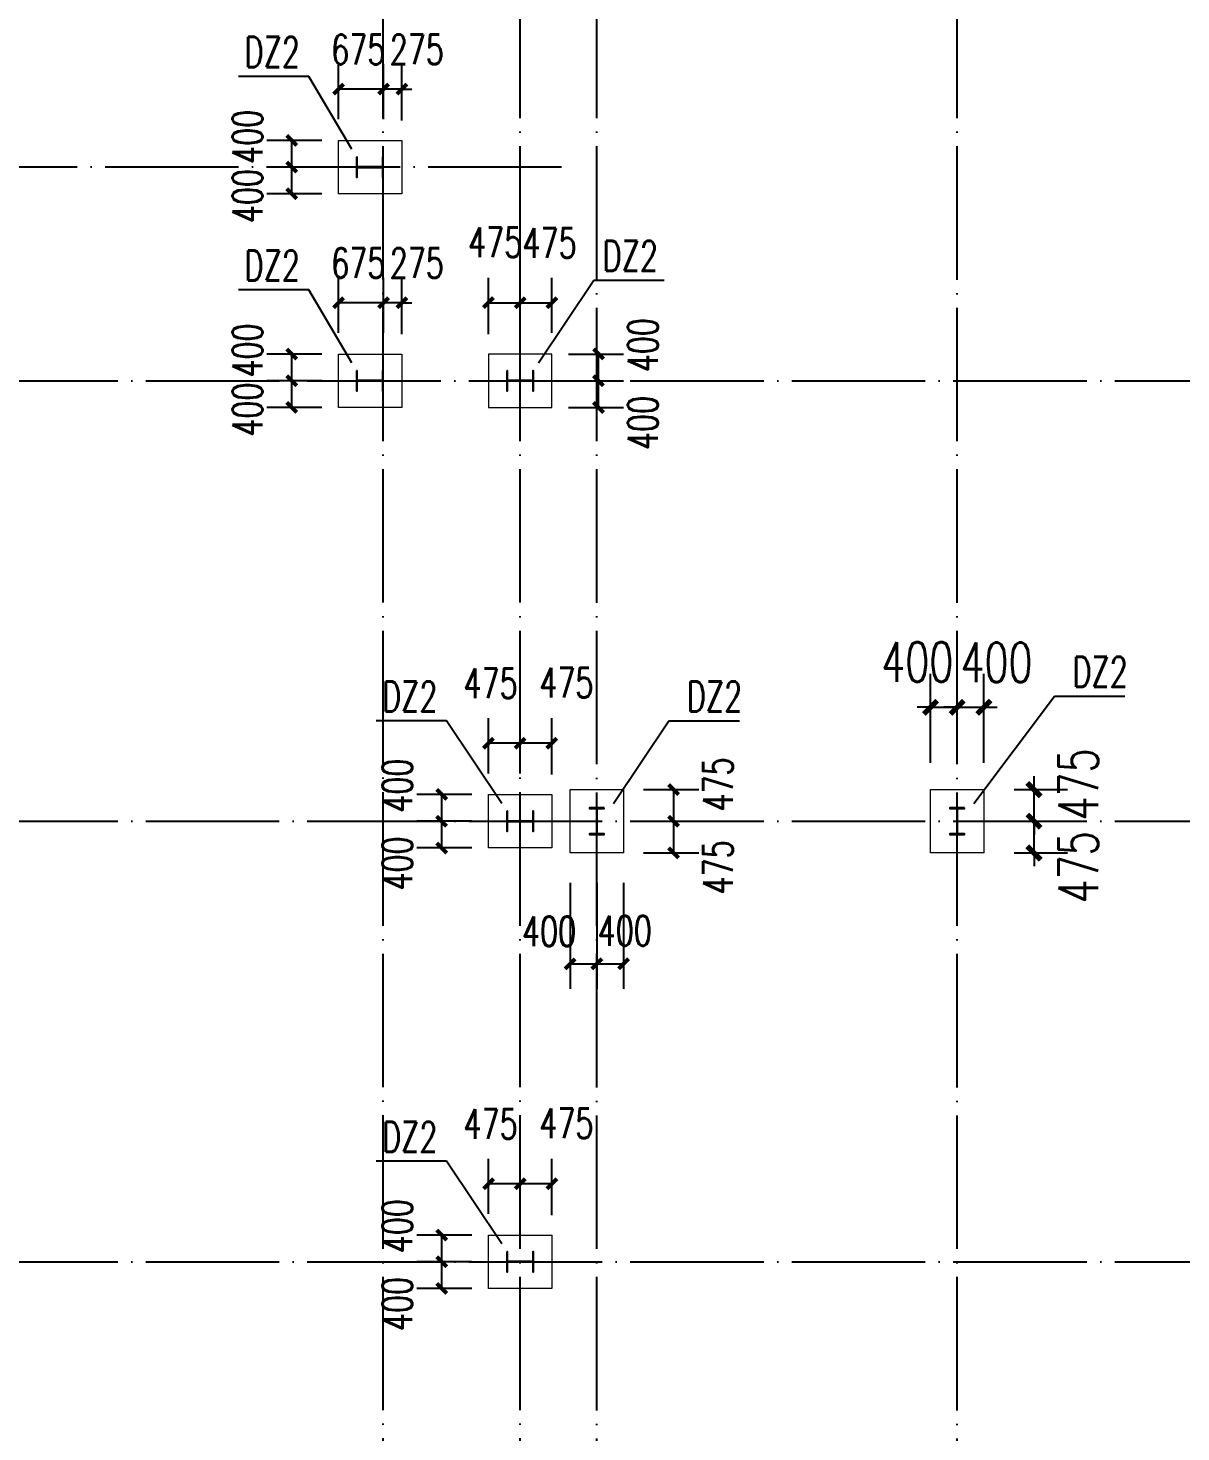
# Model space of a CAD drawing. Extents: x -89996 to 1006241, y -2176 to 440573.
# Drawn here: x 263066 to 280342, y 130594 to 151627 of the extents above; entities that cross this region are included whole.
import ezdxf

# ---------------------------------------------------------------- set-up
doc = ezdxf.new("R2010")
doc.units = 0
doc.header["$LTSCALE"] = 1000
doc.header["$MEASUREMENT"] = 0
doc.linetypes.add('DOTE', pattern=[2.42, 2, -0.2, 0.02, -0.2])
doc.layers.add('BASE_SING', color=7, linetype='Continuous', lineweight=0)
for name, color, linetype in [('DIM_LEAD', 3, 'Continuous'), ('DOTE', 1, 'DOTE'), ('GZ', 50, 'Continuous'), ('WALL', 9, 'Continuous'), ('YCX', 90, 'Continuous')]:
    doc.layers.add(name, color=color, linetype=linetype)
doc.styles.add('_TCH_DIM_T3', font='SIMPLEX', dxfattribs={"width": 0.705882, "bigfont": 'GBCBIG'})
doc.dimstyles.new('TCH-200-1', dxfattribs={"dimtxt": 595, "dimasz": 200, "dimexe": 500, "dimexo": 600, "dimgap": 252.5, "dimtad": 1, "dimdec": 0, "dimzin": 0, "dimdsep": 46, "dimtxsty": '_TCH_DIM_T3', "dimblk": 'ARCHTICK', "dimcen": 0.09, "dimclrd": 3, "dimclre": 3, "dimclrt": 7, "dimazin": 2, "dimtfac": 1, "dimtdec": 0, "dimtix": 1, "dimtmove": 2, "dimatfit": 3, "dimfxl": 0, "dimtolj": 1, "dimtzin": 0, "dimarcsym": 0})
doc.dimstyles.new('TCH_150_1', dxfattribs={"dimtxt": 446.25, "dimasz": 150, "dimexe": 375, "dimexo": 450, "dimgap": 189.375, "dimtad": 1, "dimdec": 0, "dimzin": 0, "dimdsep": 46, "dimtxsty": '_TCH_DIM_T3', "dimblk": 'ARCHTICK', "dimcen": 0.09, "dimclrd": 256, "dimclre": 256, "dimclrt": 7, "dimazin": 2, "dimtfac": 1, "dimtdec": 0, "dimtix": 1, "dimtmove": 2, "dimatfit": 3, "dimfxl": 0, "dimtolj": 1, "dimtzin": 0, "dimarcsym": 0})

# ---------------------------------------------------------------- blocks, each defined once
blk = doc.blocks.new('A$C3A647AB8')
at = {"layer": 'DOTE'}
for p, q in [((8640.2, -24.6), (8640.2, 41826.8)), ((10690.2, -24.6), (10690.2, 41826.8)), ((11840, -26.8), (11840, 41826.8)), ((17240, -26.8), (17240, 41826.8)), ((11310.4, 30700), (240, 30700)), ((240, 27500), (91240, 27500)), ((240, 20900), (91240, 20900)), ((240, 14300), (91240, 14300))]:
    blk.add_line(p, q, dxfattribs=at)
at = {"layer": 'GZ'}
for points in [[(8240.2, 30850), (8240.2, 30550), (8250.2, 30550), (8250.2, 30693.2), (8255.2, 30697), (8625.5, 30697), (8630.2, 30693.2), (8630.2, 30550), (8640.2, 30550), (8640.2, 30850), (8630.2, 30850), (8630.2, 30707), (8625.7, 30703), (8255.2, 30703), (8250.2, 30707), (8250.2, 30850), (8240.2, 30850)], [(8240.2, 27650), (8240.2, 27350), (8250.2, 27350), (8250.2, 27493.2), (8255.2, 27497), (8625.5, 27497), (8630.2, 27493.2), (8630.2, 27350), (8640.2, 27350), (8640.2, 27650), (8630.2, 27650), (8630.2, 27507), (8625.7, 27503), (8255.2, 27503), (8250.2, 27507), (8250.2, 27650), (8240.2, 27650)], [(10490, 27650), (10490, 27350), (10500, 27350), (10500, 27493.2), (10505, 27497), (10875.3, 27497), (10880, 27493.2), (10880, 27350), (10890, 27350), (10890, 27650), (10880, 27650), (10880, 27507), (10875.5, 27503), (10505, 27503), (10500, 27507), (10500, 27650), (10490, 27650)], [(10490, 21050), (10490, 20750), (10500, 20750), (10500, 20893.2), (10505, 20897), (10875.3, 20897), (10880, 20893.2), (10880, 20750), (10890, 20750), (10890, 21050), (10880, 21050), (10880, 20907), (10875.5, 20903), (10505, 20903), (10500, 20907), (10500, 21050), (10490, 21050)], [(11950, 21100.3), (11730, 21100.3), (11730, 21090.3), (11833.1, 21090.3), (11837, 21085.3), (11837, 20714.9), (11833.1, 20710.3), (11730, 20710.3), (11730, 20700.3), (11950, 20700.3), (11950, 20710.3), (11847, 20710.3), (11843, 20714.7), (11843, 21085.3), (11847, 21090.3), (11950, 21090.3), (11950, 21100.3)], [(17350, 21100.3), (17130, 21100.3), (17130, 21090.3), (17233.1, 21090.3), (17237, 21085.3), (17237, 20714.9), (17233.1, 20710.3), (17130, 20710.3), (17130, 20700.3), (17350, 20700.3), (17350, 20710.3), (17247, 20710.3), (17243, 20714.7), (17243, 21085.3), (17247, 21090.3), (17350, 21090.3), (17350, 21100.3)], [(10490, 14450), (10490, 14150), (10500, 14150), (10500, 14293.2), (10505, 14297), (10875.3, 14297), (10880, 14293.2), (10880, 14150), (10890, 14150), (10890, 14450), (10880, 14450), (10880, 14307), (10875.5, 14303), (10505, 14303), (10500, 14307), (10500, 14450), (10490, 14450)]]:
    blk.add_lwpolyline(points, close=True, dxfattribs=at)
blk = doc.blocks.new('_ArchTick')
at = {"color": 0, "linetype": 'ByBlock', "const_width": 0.4}
blk.add_lwpolyline([(-0.5, -0.5), (0.5, 0.5)], dxfattribs=at)
blk = doc.blocks.new('*D2090')
at = {"layer": 'Defpoints', "color": 0, "transparency": 16777216}
for p in [(270440, 140912), (270440, 140011), (270915, 139993)]:
    blk.add_point(p, dxfattribs=at)
at = {"layer": 'DIM_LEAD', "lineweight": -2, "transparency": 16777216}
for p, q in [((270440, 140461), (270440, 141287)), ((270915, 140443), (270915, 141287)), ((270915, 140912), (270440, 140912))]:
    blk.add_line(p, q, dxfattribs=at)
at = {"layer": 'DIM_LEAD', "lineweight": -2, "transparency": 16777216, "xscale": 150, "yscale": 150, "zscale": 150, "rotation": 180}
blk.add_blockref('_ArchTick', (270440, 140912), dxfattribs=at)
at = {"layer": 'DIM_LEAD', "lineweight": -2, "transparency": 16777216, "xscale": 150, "yscale": 150, "zscale": 150}
blk.add_blockref('_ArchTick', (270915, 140912), dxfattribs=at)
at = {"layer": 'DIM_LEAD', "color": 7, "transparency": 16777216, "insert": (271133, 141818), "char_height": 446.2, "attachment_point": 5, "style": '_TCH_DIM_T3'}
blk.add_mtext('\\A1;475', dxfattribs=at)
blk = doc.blocks.new('*D2091')
at = {"layer": 'Defpoints', "color": 0, "transparency": 16777216}
for p in [(269965, 140912), (269965, 140011), (270440, 140011)]:
    blk.add_point(p, dxfattribs=at)
at = {"layer": 'DIM_LEAD', "lineweight": -2, "transparency": 16777216}
for p, q in [((269965, 140461), (269965, 141287)), ((270440, 140461), (270440, 141287)), ((270440, 140912), (269965, 140912))]:
    blk.add_line(p, q, dxfattribs=at)
at = {"layer": 'DIM_LEAD', "lineweight": -2, "transparency": 16777216, "xscale": 150, "yscale": 150, "zscale": 150, "rotation": 180}
blk.add_blockref('_ArchTick', (269965, 140912), dxfattribs=at)
at = {"layer": 'DIM_LEAD', "lineweight": -2, "transparency": 16777216, "xscale": 150, "yscale": 150, "zscale": 150}
blk.add_blockref('_ArchTick', (270440, 140912), dxfattribs=at)
at = {"layer": 'DIM_LEAD', "color": 7, "transparency": 16777216, "insert": (269998, 141808), "char_height": 446.2, "attachment_point": 5, "style": '_TCH_DIM_T3'}
blk.add_mtext('\\A1;475', dxfattribs=at)
blk = doc.blocks.new('*D2092')
at = {"layer": 'Defpoints', "color": 0, "transparency": 16777216}
for p in [(269265, 140143), (270165, 140143), (270165, 139743)]:
    blk.add_point(p, dxfattribs=at)
at = {"layer": 'DIM_LEAD', "lineweight": -2, "transparency": 16777216}
for p, q in [((269715, 140143), (268890, 140143)), ((269265, 139743), (269265, 140143)), ((269715, 139743), (268890, 139743))]:
    blk.add_line(p, q, dxfattribs=at)
at = {"layer": 'DIM_LEAD', "lineweight": -2, "transparency": 16777216, "xscale": 150, "yscale": 150, "zscale": 150}
for p, rotation in [((269265, 140143), 90), ((269265, 139743), 270)]:
    blk.add_blockref('_ArchTick', p, dxfattribs=dict(at, rotation=rotation))
at = {"layer": 'DIM_LEAD', "color": 7, "transparency": 16777216, "insert": (268601, 140276), "char_height": 446.2, "attachment_point": 5, "rotation": 90, "style": '_TCH_DIM_T3'}
blk.add_mtext('\\A1;400', dxfattribs=at)
blk = doc.blocks.new('*D2093')
at = {"layer": 'Defpoints', "color": 0, "transparency": 16777216}
for p in [(269265, 139743), (270165, 139743), (270165, 139343)]:
    blk.add_point(p, dxfattribs=at)
at = {"layer": 'DIM_LEAD', "lineweight": -2, "transparency": 16777216}
for p, q in [((269715, 139743), (268890, 139743)), ((269265, 139343), (269265, 139743)), ((269715, 139343), (268890, 139343))]:
    blk.add_line(p, q, dxfattribs=at)
at = {"layer": 'DIM_LEAD', "lineweight": -2, "transparency": 16777216, "xscale": 150, "yscale": 150, "zscale": 150}
for p, rotation in [((269265, 139743), 90), ((269265, 139343), 270)]:
    blk.add_blockref('_ArchTick', p, dxfattribs=dict(at, rotation=rotation))
at = {"layer": 'DIM_LEAD', "color": 7, "transparency": 16777216, "insert": (268601, 139110), "char_height": 446.2, "attachment_point": 5, "rotation": 90, "style": '_TCH_DIM_T3'}
blk.add_mtext('\\A1;400', dxfattribs=at)
blk = doc.blocks.new('*D2082')
at = {"layer": 'Defpoints', "color": 0, "transparency": 16777216}
for p in [(271190, 139268), (271590, 139268), (271590, 137606)]:
    blk.add_point(p, dxfattribs=at)
at = {"layer": 'DIM_LEAD', "lineweight": -2, "transparency": 16777216}
for p, q in [((271190, 138818), (271190, 137231)), ((271590, 138818), (271590, 137231)), ((271190, 137606), (271590, 137606))]:
    blk.add_line(p, q, dxfattribs=at)
at = {"layer": 'DIM_LEAD', "lineweight": -2, "transparency": 16777216, "xscale": 150, "yscale": 150, "zscale": 150, "rotation": 180}
blk.add_blockref('_ArchTick', (271190, 137606), dxfattribs=at)
at = {"layer": 'DIM_LEAD', "lineweight": -2, "transparency": 16777216, "xscale": 150, "yscale": 150, "zscale": 150}
blk.add_blockref('_ArchTick', (271590, 137606), dxfattribs=at)
at = {"layer": 'DIM_LEAD', "color": 7, "transparency": 16777216, "insert": (270873, 138093), "char_height": 446.2, "attachment_point": 5, "style": '_TCH_DIM_T3'}
blk.add_mtext('\\A1;400', dxfattribs=at)
blk = doc.blocks.new('*D2083')
at = {"layer": 'Defpoints', "color": 0, "transparency": 16777216}
for p in [(271590, 139268), (271990, 139268), (271990, 137606)]:
    blk.add_point(p, dxfattribs=at)
at = {"layer": 'DIM_LEAD', "lineweight": -2, "transparency": 16777216}
for p, q in [((271590, 138818), (271590, 137231)), ((271990, 138818), (271990, 137231)), ((271590, 137606), (271990, 137606))]:
    blk.add_line(p, q, dxfattribs=at)
at = {"layer": 'DIM_LEAD', "lineweight": -2, "transparency": 16777216, "xscale": 150, "yscale": 150, "zscale": 150, "rotation": 180}
blk.add_blockref('_ArchTick', (271590, 137606), dxfattribs=at)
at = {"layer": 'DIM_LEAD', "lineweight": -2, "transparency": 16777216, "xscale": 150, "yscale": 150, "zscale": 150}
blk.add_blockref('_ArchTick', (271990, 137606), dxfattribs=at)
at = {"layer": 'DIM_LEAD', "color": 7, "transparency": 16777216, "insert": (272008, 138102), "char_height": 446.2, "attachment_point": 5, "style": '_TCH_DIM_T3'}
blk.add_mtext('\\A1;400', dxfattribs=at)
blk = doc.blocks.new('*D2084')
at = {"layer": 'Defpoints', "color": 0, "transparency": 16777216}
for p in [(271841, 140217), (272741, 140217), (271841, 139743)]:
    blk.add_point(p, dxfattribs=at)
at = {"layer": 'DIM_LEAD', "lineweight": -2, "transparency": 16777216}
for p, q in [((272291, 140217), (273116, 140217)), ((272741, 139743), (272741, 140217)), ((272291, 139743), (273116, 139743))]:
    blk.add_line(p, q, dxfattribs=at)
at = {"layer": 'DIM_LEAD', "lineweight": -2, "transparency": 16777216, "xscale": 150, "yscale": 150, "zscale": 150}
for p, rotation in [((272741, 140217), 90), ((272741, 139743), 270)]:
    blk.add_blockref('_ArchTick', p, dxfattribs=dict(at, rotation=rotation))
at = {"layer": 'DIM_LEAD', "color": 7, "transparency": 16777216, "insert": (273405, 140294), "char_height": 446.2, "attachment_point": 5, "rotation": 90, "style": '_TCH_DIM_T3'}
blk.add_mtext('\\A1;475', dxfattribs=at)
blk = doc.blocks.new('*D2085')
at = {"layer": 'Defpoints', "color": 0, "transparency": 16777216}
for p in [(271841, 139743), (272741, 139743), (271841, 139268)]:
    blk.add_point(p, dxfattribs=at)
at = {"layer": 'DIM_LEAD', "lineweight": -2, "transparency": 16777216}
for p, q in [((272291, 139743), (273116, 139743)), ((272741, 139268), (272741, 139743)), ((272291, 139268), (273116, 139268))]:
    blk.add_line(p, q, dxfattribs=at)
at = {"layer": 'DIM_LEAD', "lineweight": -2, "transparency": 16777216, "xscale": 150, "yscale": 150, "zscale": 150}
for p, rotation in [((272741, 139743), 90), ((272741, 139268), 270)]:
    blk.add_blockref('_ArchTick', p, dxfattribs=dict(at, rotation=rotation))
at = {"layer": 'DIM_LEAD', "color": 7, "transparency": 16777216, "insert": (273405, 139052), "char_height": 446.2, "attachment_point": 5, "rotation": 90, "style": '_TCH_DIM_T3'}
blk.add_mtext('\\A1;475', dxfattribs=at)
blk = doc.blocks.new('*D2086')
at = {"layer": 'Defpoints', "color": 0, "transparency": 16777216}
for p in [(276990, 141451), (276590, 140017), (276990, 140017)]:
    blk.add_point(p, dxfattribs=at)
at = {"layer": 'WALL', "color": 3, "lineweight": -2, "transparency": 16777216}
for p, q in [((276590, 140617), (276590, 141951)), ((276990, 140617), (276990, 141951)), ((276590, 141451), (276390, 141451)), ((276590, 141451), (276990, 141451)), ((276990, 141451), (277190, 141451))]:
    blk.add_line(p, q, dxfattribs=at)
at = {"layer": 'WALL', "color": 3, "lineweight": -2, "transparency": 16777216, "xscale": 200, "yscale": 200, "zscale": 200}
blk.add_blockref('_ArchTick', (276590, 141451), dxfattribs=at)
at = {"layer": 'WALL', "color": 3, "lineweight": -2, "transparency": 16777216, "xscale": 200, "yscale": 200, "zscale": 200, "rotation": 180}
blk.add_blockref('_ArchTick', (276990, 141451), dxfattribs=at)
at = {"layer": 'WALL', "color": 7, "transparency": 16777216, "insert": (276392, 142131), "char_height": 595, "attachment_point": 5, "style": '_TCH_DIM_T3'}
blk.add_mtext('\\A1;400', dxfattribs=at)
blk = doc.blocks.new('*D2087')
at = {"layer": 'Defpoints', "color": 0, "transparency": 16777216}
for p in [(277390, 141451), (276990, 140017), (277390, 140017)]:
    blk.add_point(p, dxfattribs=at)
at = {"layer": 'WALL', "color": 3, "lineweight": -2, "transparency": 16777216}
for p, q in [((276990, 140617), (276990, 141951)), ((277390, 140617), (277390, 141951)), ((276990, 141451), (276790, 141451)), ((276990, 141451), (277390, 141451)), ((277390, 141451), (277590, 141451))]:
    blk.add_line(p, q, dxfattribs=at)
at = {"layer": 'WALL', "color": 3, "lineweight": -2, "transparency": 16777216, "xscale": 200, "yscale": 200, "zscale": 200}
blk.add_blockref('_ArchTick', (276990, 141451), dxfattribs=at)
at = {"layer": 'WALL', "color": 3, "lineweight": -2, "transparency": 16777216, "xscale": 200, "yscale": 200, "zscale": 200, "rotation": 180}
blk.add_blockref('_ArchTick', (277390, 141451), dxfattribs=at)
at = {"layer": 'WALL', "color": 7, "transparency": 16777216, "insert": (277578, 142122), "char_height": 595, "attachment_point": 5, "style": '_TCH_DIM_T3'}
blk.add_mtext('\\A1;400', dxfattribs=at)
blk = doc.blocks.new('*D2088')
at = {"layer": 'Defpoints', "color": 0, "transparency": 16777216}
for p in [(277241, 140217), (278141, 140217), (277241, 139743)]:
    blk.add_point(p, dxfattribs=at)
at = {"layer": 'WALL', "color": 3, "lineweight": -2, "transparency": 16777216}
for p, q in [((278141, 140217), (278141, 140417)), ((277841, 140217), (278641, 140217)), ((278141, 139743), (278141, 140217)), ((277841, 139743), (278641, 139743)), ((278141, 139743), (278141, 139543))]:
    blk.add_line(p, q, dxfattribs=at)
at = {"layer": 'WALL', "color": 3, "lineweight": -2, "transparency": 16777216, "xscale": 200, "yscale": 200, "zscale": 200}
for p, rotation in [((278141, 140217), 270), ((278141, 139743), 90)]:
    blk.add_blockref('_ArchTick', p, dxfattribs=dict(at, rotation=rotation))
at = {"layer": 'WALL', "color": 7, "transparency": 16777216, "insert": (278805, 140294), "char_height": 595, "attachment_point": 5, "rotation": 90, "style": '_TCH_DIM_T3'}
blk.add_mtext('\\A1;475', dxfattribs=at)
blk = doc.blocks.new('*D2089')
at = {"layer": 'Defpoints', "color": 0, "transparency": 16777216}
for p in [(277241, 139743), (278141, 139743), (277241, 139268)]:
    blk.add_point(p, dxfattribs=at)
at = {"layer": 'WALL', "color": 3, "lineweight": -2, "transparency": 16777216}
for p, q in [((278141, 139743), (278141, 139943)), ((277841, 139743), (278641, 139743)), ((278141, 139268), (278141, 139743)), ((277841, 139268), (278641, 139268)), ((278141, 139268), (278141, 139068))]:
    blk.add_line(p, q, dxfattribs=at)
at = {"layer": 'WALL', "color": 3, "lineweight": -2, "transparency": 16777216, "xscale": 200, "yscale": 200, "zscale": 200}
for p, rotation in [((278141, 139743), 270), ((278141, 139268), 90)]:
    blk.add_blockref('_ArchTick', p, dxfattribs=dict(at, rotation=rotation))
at = {"layer": 'WALL', "color": 7, "transparency": 16777216, "insert": (278805, 139052), "char_height": 595, "attachment_point": 5, "rotation": 90, "style": '_TCH_DIM_T3'}
blk.add_mtext('\\A1;475', dxfattribs=at)
blk = doc.blocks.new('*D2110')
at = {"layer": 'Defpoints', "color": 0, "transparency": 16777216}
for p in [(270440, 147512), (270440, 146611), (269965, 146593)]:
    blk.add_point(p, dxfattribs=at)
at = {"layer": 'DIM_LEAD', "lineweight": -2, "transparency": 16777216}
for p, q in [((269965, 147043), (269965, 147887)), ((270440, 147061), (270440, 147887)), ((269965, 147512), (270440, 147512))]:
    blk.add_line(p, q, dxfattribs=at)
at = {"layer": 'DIM_LEAD', "lineweight": -2, "transparency": 16777216, "xscale": 150, "yscale": 150, "zscale": 150, "rotation": 180}
blk.add_blockref('_ArchTick', (269965, 147512), dxfattribs=at)
at = {"layer": 'DIM_LEAD', "lineweight": -2, "transparency": 16777216, "xscale": 150, "yscale": 150, "zscale": 150}
blk.add_blockref('_ArchTick', (270440, 147512), dxfattribs=at)
at = {"layer": 'DIM_LEAD', "color": 7, "transparency": 16777216, "insert": (270067, 148418), "char_height": 446.2, "attachment_point": 5, "style": '_TCH_DIM_T3'}
blk.add_mtext('\\A1;475', dxfattribs=at)
blk = doc.blocks.new('*D2111')
at = {"layer": 'Defpoints', "color": 0, "transparency": 16777216}
for p in [(270915, 147512), (270440, 146611), (270915, 146611)]:
    blk.add_point(p, dxfattribs=at)
at = {"layer": 'DIM_LEAD', "lineweight": -2, "transparency": 16777216}
for p, q in [((270440, 147061), (270440, 147887)), ((270915, 147061), (270915, 147887)), ((270440, 147512), (270915, 147512))]:
    blk.add_line(p, q, dxfattribs=at)
at = {"layer": 'DIM_LEAD', "lineweight": -2, "transparency": 16777216, "xscale": 150, "yscale": 150, "zscale": 150, "rotation": 180}
blk.add_blockref('_ArchTick', (270440, 147512), dxfattribs=at)
at = {"layer": 'DIM_LEAD', "lineweight": -2, "transparency": 16777216, "xscale": 150, "yscale": 150, "zscale": 150}
blk.add_blockref('_ArchTick', (270915, 147512), dxfattribs=at)
at = {"layer": 'DIM_LEAD', "color": 7, "transparency": 16777216, "insert": (270882, 148408), "char_height": 446.2, "attachment_point": 5, "style": '_TCH_DIM_T3'}
blk.add_mtext('\\A1;475', dxfattribs=at)
blk = doc.blocks.new('*D2112')
at = {"layer": 'Defpoints', "color": 0, "transparency": 16777216}
for p in [(270714, 146743), (271615, 146743), (270714, 146343)]:
    blk.add_point(p, dxfattribs=at)
at = {"layer": 'DIM_LEAD', "lineweight": -2, "transparency": 16777216}
for p, q in [((271164, 146743), (271990, 146743)), ((271615, 146343), (271615, 146743)), ((271164, 146343), (271990, 146343))]:
    blk.add_line(p, q, dxfattribs=at)
at = {"layer": 'DIM_LEAD', "lineweight": -2, "transparency": 16777216, "xscale": 150, "yscale": 150, "zscale": 150}
for p, rotation in [((271615, 146743), 90), ((271615, 146343), 270)]:
    blk.add_blockref('_ArchTick', p, dxfattribs=dict(at, rotation=rotation))
at = {"layer": 'DIM_LEAD', "color": 7, "transparency": 16777216, "insert": (272279, 146876), "char_height": 446.2, "attachment_point": 5, "rotation": 90, "style": '_TCH_DIM_T3'}
blk.add_mtext('\\A1;400', dxfattribs=at)
blk = doc.blocks.new('*D2113')
at = {"layer": 'Defpoints', "color": 0, "transparency": 16777216}
for p in [(270714, 146343), (271615, 146343), (270714, 145943)]:
    blk.add_point(p, dxfattribs=at)
at = {"layer": 'DIM_LEAD', "lineweight": -2, "transparency": 16777216}
for p, q in [((271164, 146343), (271990, 146343)), ((271615, 145943), (271615, 146343)), ((271164, 145943), (271990, 145943))]:
    blk.add_line(p, q, dxfattribs=at)
at = {"layer": 'DIM_LEAD', "lineweight": -2, "transparency": 16777216, "xscale": 150, "yscale": 150, "zscale": 150}
for p, rotation in [((271615, 146343), 90), ((271615, 145943), 270)]:
    blk.add_blockref('_ArchTick', p, dxfattribs=dict(at, rotation=rotation))
at = {"layer": 'DIM_LEAD', "color": 7, "transparency": 16777216, "insert": (272279, 145710), "char_height": 446.2, "attachment_point": 5, "rotation": 90, "style": '_TCH_DIM_T3'}
blk.add_mtext('\\A1;400', dxfattribs=at)
blk = doc.blocks.new('*D2126')
at = {"layer": 'Defpoints', "color": 0, "transparency": 16777216}
for p in [(270440, 134312), (270440, 133411), (270915, 133393)]:
    blk.add_point(p, dxfattribs=at)
at = {"layer": 'DIM_LEAD', "lineweight": -2, "transparency": 16777216}
for p, q in [((270440, 133861), (270440, 134687)), ((270915, 133843), (270915, 134687)), ((270915, 134312), (270440, 134312))]:
    blk.add_line(p, q, dxfattribs=at)
at = {"layer": 'DIM_LEAD', "lineweight": -2, "transparency": 16777216, "xscale": 150, "yscale": 150, "zscale": 150, "rotation": 180}
blk.add_blockref('_ArchTick', (270440, 134312), dxfattribs=at)
at = {"layer": 'DIM_LEAD', "lineweight": -2, "transparency": 16777216, "xscale": 150, "yscale": 150, "zscale": 150}
blk.add_blockref('_ArchTick', (270915, 134312), dxfattribs=at)
at = {"layer": 'DIM_LEAD', "color": 7, "transparency": 16777216, "insert": (271133, 135218), "char_height": 446.2, "attachment_point": 5, "style": '_TCH_DIM_T3'}
blk.add_mtext('\\A1;475', dxfattribs=at)
blk = doc.blocks.new('*D2127')
at = {"layer": 'Defpoints', "color": 0, "transparency": 16777216}
for p in [(269965, 134312), (269965, 133411), (270440, 133411)]:
    blk.add_point(p, dxfattribs=at)
at = {"layer": 'DIM_LEAD', "lineweight": -2, "transparency": 16777216}
for p, q in [((269965, 133861), (269965, 134687)), ((270440, 133861), (270440, 134687)), ((270440, 134312), (269965, 134312))]:
    blk.add_line(p, q, dxfattribs=at)
at = {"layer": 'DIM_LEAD', "lineweight": -2, "transparency": 16777216, "xscale": 150, "yscale": 150, "zscale": 150, "rotation": 180}
blk.add_blockref('_ArchTick', (269965, 134312), dxfattribs=at)
at = {"layer": 'DIM_LEAD', "lineweight": -2, "transparency": 16777216, "xscale": 150, "yscale": 150, "zscale": 150}
blk.add_blockref('_ArchTick', (270440, 134312), dxfattribs=at)
at = {"layer": 'DIM_LEAD', "color": 7, "transparency": 16777216, "insert": (269998, 135208), "char_height": 446.2, "attachment_point": 5, "style": '_TCH_DIM_T3'}
blk.add_mtext('\\A1;475', dxfattribs=at)
blk = doc.blocks.new('*D2128')
at = {"layer": 'Defpoints', "color": 0, "transparency": 16777216}
for p in [(269265, 133543), (270165, 133543), (270165, 133143)]:
    blk.add_point(p, dxfattribs=at)
at = {"layer": 'DIM_LEAD', "lineweight": -2, "transparency": 16777216}
for p, q in [((269715, 133543), (268890, 133543)), ((269265, 133143), (269265, 133543)), ((269715, 133143), (268890, 133143))]:
    blk.add_line(p, q, dxfattribs=at)
at = {"layer": 'DIM_LEAD', "lineweight": -2, "transparency": 16777216, "xscale": 150, "yscale": 150, "zscale": 150}
for p, rotation in [((269265, 133543), 90), ((269265, 133143), 270)]:
    blk.add_blockref('_ArchTick', p, dxfattribs=dict(at, rotation=rotation))
at = {"layer": 'DIM_LEAD', "color": 7, "transparency": 16777216, "insert": (268601, 133676), "char_height": 446.2, "attachment_point": 5, "rotation": 90, "style": '_TCH_DIM_T3'}
blk.add_mtext('\\A1;400', dxfattribs=at)
blk = doc.blocks.new('*D2129')
at = {"layer": 'Defpoints', "color": 0, "transparency": 16777216}
for p in [(269265, 133143), (270165, 133143), (270165, 132743)]:
    blk.add_point(p, dxfattribs=at)
at = {"layer": 'DIM_LEAD', "lineweight": -2, "transparency": 16777216}
for p, q in [((269715, 133143), (268890, 133143)), ((269265, 132743), (269265, 133143)), ((269715, 132743), (268890, 132743))]:
    blk.add_line(p, q, dxfattribs=at)
at = {"layer": 'DIM_LEAD', "lineweight": -2, "transparency": 16777216, "xscale": 150, "yscale": 150, "zscale": 150}
for p, rotation in [((269265, 133143), 90), ((269265, 132743), 270)]:
    blk.add_blockref('_ArchTick', p, dxfattribs=dict(at, rotation=rotation))
at = {"layer": 'DIM_LEAD', "color": 7, "transparency": 16777216, "insert": (268601, 132510), "char_height": 446.2, "attachment_point": 5, "rotation": 90, "style": '_TCH_DIM_T3'}
blk.add_mtext('\\A1;400', dxfattribs=at)
blk = doc.blocks.new('*D2154')
at = {"layer": 'Defpoints', "color": 0, "transparency": 16777216}
for p in [(268393, 150712), (268393, 149811), (268668, 149793)]:
    blk.add_point(p, dxfattribs=at)
at = {"layer": 'DIM_LEAD', "lineweight": -2, "transparency": 16777216}
for p, q in [((268393, 150261), (268393, 151087)), ((268668, 150243), (268668, 151087)), ((268393, 150712), (268243, 150712)), ((268668, 150712), (268393, 150712)), ((268668, 150712), (268818, 150712))]:
    blk.add_line(p, q, dxfattribs=at)
at = {"layer": 'DIM_LEAD', "lineweight": -2, "transparency": 16777216, "xscale": 150, "yscale": 150, "zscale": 150}
blk.add_blockref('_ArchTick', (268393, 150712), dxfattribs=at)
at = {"layer": 'DIM_LEAD', "lineweight": -2, "transparency": 16777216, "xscale": 150, "yscale": 150, "zscale": 150, "rotation": 180}
blk.add_blockref('_ArchTick', (268668, 150712), dxfattribs=at)
at = {"layer": 'DIM_LEAD', "color": 7, "transparency": 16777216, "insert": (268891, 151307), "char_height": 446.2, "attachment_point": 5, "style": '_TCH_DIM_T3'}
blk.add_mtext('\\A1;275', dxfattribs=at)
blk = doc.blocks.new('*D2155')
at = {"layer": 'Defpoints', "color": 0, "transparency": 16777216}
for p in [(267719, 150712), (267719, 149811), (268393, 149811)]:
    blk.add_point(p, dxfattribs=at)
at = {"layer": 'DIM_LEAD', "lineweight": -2, "transparency": 16777216}
for p, q in [((267719, 150261), (267719, 151087)), ((268393, 150261), (268393, 151087)), ((268393, 150712), (267719, 150712))]:
    blk.add_line(p, q, dxfattribs=at)
at = {"layer": 'DIM_LEAD', "lineweight": -2, "transparency": 16777216, "xscale": 150, "yscale": 150, "zscale": 150, "rotation": 180}
blk.add_blockref('_ArchTick', (267719, 150712), dxfattribs=at)
at = {"layer": 'DIM_LEAD', "lineweight": -2, "transparency": 16777216, "xscale": 150, "yscale": 150, "zscale": 150}
blk.add_blockref('_ArchTick', (268393, 150712), dxfattribs=at)
at = {"layer": 'DIM_LEAD', "color": 7, "transparency": 16777216, "insert": (268015, 151306), "char_height": 446.2, "attachment_point": 5, "style": '_TCH_DIM_T3'}
blk.add_mtext('\\A1;675', dxfattribs=at)
blk = doc.blocks.new('*D2156')
at = {"layer": 'Defpoints', "color": 0, "transparency": 16777216}
for p in [(267018, 149943), (267919, 149943), (267919, 149543)]:
    blk.add_point(p, dxfattribs=at)
at = {"layer": 'DIM_LEAD', "lineweight": -2, "transparency": 16777216}
for p, q in [((267469, 149943), (266643, 149943)), ((267018, 149543), (267018, 149943)), ((267469, 149543), (266643, 149543))]:
    blk.add_line(p, q, dxfattribs=at)
at = {"layer": 'DIM_LEAD', "lineweight": -2, "transparency": 16777216, "xscale": 150, "yscale": 150, "zscale": 150}
for p, rotation in [((267018, 149943), 90), ((267018, 149543), 270)]:
    blk.add_blockref('_ArchTick', p, dxfattribs=dict(at, rotation=rotation))
at = {"layer": 'DIM_LEAD', "color": 7, "transparency": 16777216, "insert": (266354, 149997), "char_height": 446.2, "attachment_point": 5, "rotation": 90, "style": '_TCH_DIM_T3'}
blk.add_mtext('\\A1;400', dxfattribs=at)
blk = doc.blocks.new('*D2157')
at = {"layer": 'Defpoints', "color": 0, "transparency": 16777216}
for p in [(267018, 149543), (267919, 149543), (267919, 149143)]:
    blk.add_point(p, dxfattribs=at)
at = {"layer": 'DIM_LEAD', "lineweight": -2, "transparency": 16777216}
for p, q in [((267469, 149543), (266643, 149543)), ((267018, 149143), (267018, 149543)), ((267469, 149143), (266643, 149143))]:
    blk.add_line(p, q, dxfattribs=at)
at = {"layer": 'DIM_LEAD', "lineweight": -2, "transparency": 16777216, "xscale": 150, "yscale": 150, "zscale": 150}
for p, rotation in [((267018, 149543), 90), ((267018, 149143), 270)]:
    blk.add_blockref('_ArchTick', p, dxfattribs=dict(at, rotation=rotation))
at = {"layer": 'DIM_LEAD', "color": 7, "transparency": 16777216, "insert": (266354, 149110), "char_height": 446.2, "attachment_point": 5, "rotation": 90, "style": '_TCH_DIM_T3'}
blk.add_mtext('\\A1;400', dxfattribs=at)
blk = doc.blocks.new('*D2158')
at = {"layer": 'Defpoints', "color": 0, "transparency": 16777216}
for p in [(268393, 147512), (268393, 146611), (268668, 146593)]:
    blk.add_point(p, dxfattribs=at)
at = {"layer": 'DIM_LEAD', "lineweight": -2, "transparency": 16777216}
for p, q in [((268393, 147061), (268393, 147887)), ((268668, 147043), (268668, 147887)), ((268393, 147512), (268243, 147512)), ((268668, 147512), (268393, 147512)), ((268668, 147512), (268818, 147512))]:
    blk.add_line(p, q, dxfattribs=at)
at = {"layer": 'DIM_LEAD', "lineweight": -2, "transparency": 16777216, "xscale": 150, "yscale": 150, "zscale": 150}
blk.add_blockref('_ArchTick', (268393, 147512), dxfattribs=at)
at = {"layer": 'DIM_LEAD', "lineweight": -2, "transparency": 16777216, "xscale": 150, "yscale": 150, "zscale": 150, "rotation": 180}
blk.add_blockref('_ArchTick', (268668, 147512), dxfattribs=at)
at = {"layer": 'DIM_LEAD', "color": 7, "transparency": 16777216, "insert": (268891, 148107), "char_height": 446.2, "attachment_point": 5, "style": '_TCH_DIM_T3'}
blk.add_mtext('\\A1;275', dxfattribs=at)
blk = doc.blocks.new('*D2159')
at = {"layer": 'Defpoints', "color": 0, "transparency": 16777216}
for p in [(267719, 147512), (267719, 146611), (268393, 146611)]:
    blk.add_point(p, dxfattribs=at)
at = {"layer": 'DIM_LEAD', "lineweight": -2, "transparency": 16777216}
for p, q in [((267719, 147061), (267719, 147887)), ((268393, 147061), (268393, 147887)), ((268393, 147512), (267719, 147512))]:
    blk.add_line(p, q, dxfattribs=at)
at = {"layer": 'DIM_LEAD', "lineweight": -2, "transparency": 16777216, "xscale": 150, "yscale": 150, "zscale": 150, "rotation": 180}
blk.add_blockref('_ArchTick', (267719, 147512), dxfattribs=at)
at = {"layer": 'DIM_LEAD', "lineweight": -2, "transparency": 16777216, "xscale": 150, "yscale": 150, "zscale": 150}
blk.add_blockref('_ArchTick', (268393, 147512), dxfattribs=at)
at = {"layer": 'DIM_LEAD', "color": 7, "transparency": 16777216, "insert": (268015, 148106), "char_height": 446.2, "attachment_point": 5, "style": '_TCH_DIM_T3'}
blk.add_mtext('\\A1;675', dxfattribs=at)
blk = doc.blocks.new('*D2160')
at = {"layer": 'Defpoints', "color": 0, "transparency": 16777216}
for p in [(267018, 146743), (267919, 146743), (267919, 146343)]:
    blk.add_point(p, dxfattribs=at)
at = {"layer": 'DIM_LEAD', "lineweight": -2, "transparency": 16777216}
for p, q in [((267469, 146743), (266643, 146743)), ((267018, 146343), (267018, 146743)), ((267469, 146343), (266643, 146343))]:
    blk.add_line(p, q, dxfattribs=at)
at = {"layer": 'DIM_LEAD', "lineweight": -2, "transparency": 16777216, "xscale": 150, "yscale": 150, "zscale": 150}
for p, rotation in [((267018, 146743), 90), ((267018, 146343), 270)]:
    blk.add_blockref('_ArchTick', p, dxfattribs=dict(at, rotation=rotation))
at = {"layer": 'DIM_LEAD', "color": 7, "transparency": 16777216, "insert": (266354, 146797), "char_height": 446.2, "attachment_point": 5, "rotation": 90, "style": '_TCH_DIM_T3'}
blk.add_mtext('\\A1;400', dxfattribs=at)
blk = doc.blocks.new('*D2161')
at = {"layer": 'Defpoints', "color": 0, "transparency": 16777216}
for p in [(267018, 146343), (267919, 146343), (267919, 145943)]:
    blk.add_point(p, dxfattribs=at)
at = {"layer": 'DIM_LEAD', "lineweight": -2, "transparency": 16777216}
for p, q in [((267469, 146343), (266643, 146343)), ((267018, 145943), (267018, 146343)), ((267469, 145943), (266643, 145943))]:
    blk.add_line(p, q, dxfattribs=at)
at = {"layer": 'DIM_LEAD', "lineweight": -2, "transparency": 16777216, "xscale": 150, "yscale": 150, "zscale": 150}
for p, rotation in [((267018, 146343), 90), ((267018, 145943), 270)]:
    blk.add_blockref('_ArchTick', p, dxfattribs=dict(at, rotation=rotation))
at = {"layer": 'DIM_LEAD', "color": 7, "transparency": 16777216, "insert": (266354, 145910), "char_height": 446.2, "attachment_point": 5, "rotation": 90, "style": '_TCH_DIM_T3'}
blk.add_mtext('\\A1;400', dxfattribs=at)

msp = doc.modelspace()

# ---------------------------------------------------------------- linework, layer by layer
at = {"layer": 'BASE_SING'}
for points in [[(268668.33, 149942.68), (268668.33, 149142.68), (267718.59, 149142.68), (267718.59, 149942.68)], [(268668.33, 146742.68), (268668.33, 145942.68), (267718.59, 145942.68), (267718.59, 146742.68)], [(269964.95, 146742.68), (269964.95, 145942.68), (270914.69, 145942.68), (270914.69, 146742.68)], [(270914.69, 140142.68), (270914.69, 139342.68), (269964.95, 139342.68), (269964.95, 140142.68)], [(271989.64, 139267.56), (271189.64, 139267.56), (271189.64, 140217.3), (271989.64, 140217.3)], [(277389.64, 139267.56), (276589.64, 139267.56), (276589.64, 140217.3), (277389.64, 140217.3)], [(270914.69, 133542.68), (270914.69, 132742.68), (269964.95, 132742.68), (269964.95, 133542.68)]]:
    msp.add_lwpolyline(points, close=True, dxfattribs=at)
at = {"layer": 'DIM_LEAD'}
for p, q in [((267274.04, 150903.36), (266219.05, 150903.36)), ((267918.85, 149811.17), (267274.04, 150903.36)), ((267274.04, 147703.36), (266219.05, 147703.36)), ((267918.85, 146611.17), (267274.04, 147703.36)), ((270714.43, 146611.17), (271543.87, 147849.01)), ((271543.87, 147849.01), (272598.86, 147849.01)), ((277240.61, 140011.17), (278447.08, 141617.02)), ((278447.08, 141617.02), (279502.07, 141617.02)), ((269335.77, 141249.01), (268280.78, 141249.01)), ((270165.2, 140011.17), (269335.77, 141249.01)), ((271840.61, 140011.17), (272670.05, 141249.01)), ((272670.05, 141249.01), (273725.04, 141249.01)), ((269335.77, 134649.01), (268280.78, 134649.01)), ((270165.2, 133411.17), (269335.77, 134649.01))]:
    msp.add_line(p, q, dxfattribs=at)

# ---------------------------------------------------------------- block references
at = {"layer": 'WALL'}
msp.add_blockref('A$C3A647AB8', (259749.65, 118842.68), dxfattribs=at)

# ---------------------------------------------------------------- texts
at = {"layer": 'YCX', "color": 6, "style": '_TCH_DIM_T3', "width": 0.705882}
for p in [(266309.98, 151043.34), (266309.98, 147843.34), (271676, 147988.99), (278715.34, 141757), (268371.71, 141388.99), (272938.31, 141388.99), (268371.71, 134788.99)]:
    msp.add_text('DZ2', height=450, dxfattribs=at).set_placement(p)

# ---------------------------------------------------------------- dimensions: what is measured, and where the dimension line sits
at = {"layer": 'DIM_LEAD'}
for base, p1, p2, angle, picture, middle in [((267718.59, 150711.85), (268393.29, 149811.24), (267718.59, 149811.17), 180, '*D2155', (268015.06, 151305.71)), ((268393.29, 150711.85), (268668.33, 149793.17), (268393.29, 149811.24), 180, '*D2154', (268891.12, 151307.47)), ((267018.28, 149942.68), (267918.85, 149542.68), (267918.85, 149942.68), 270, '*D2156', (266354.36, 149997.32)), ((267018.28, 149542.68), (267918.85, 149142.68), (267918.85, 149542.68), 270, '*D2157', (266354.36, 149109.97)), ((270439.82, 147511.85), (269964.95, 146593.17), (270439.82, 146611.24), 0, '*D2110', (270067.44, 148418.13)), ((270914.69, 147511.85), (270439.82, 146611.24), (270914.69, 146611.17), 0, '*D2111', (270881.54, 148408.35)), ((267718.59, 147511.85), (268393.29, 146611.24), (267718.59, 146611.17), 180, '*D2159', (268015.06, 148105.71)), ((268393.29, 147511.85), (268668.33, 146593.17), (268393.29, 146611.24), 180, '*D2158', (268891.12, 148107.47)), ((267018.28, 146742.68), (267918.85, 146342.68), (267918.85, 146742.68), 270, '*D2160', (266354.36, 146797.32)), ((271615, 146742.68), (270714.43, 146342.68), (270714.43, 146742.68), 270, '*D2112', (272278.92, 146875.65)), ((267018.28, 146342.68), (267918.85, 145942.68), (267918.85, 146342.68), 270, '*D2161', (266354.36, 145909.97)), ((271615, 146342.68), (270714.43, 145942.68), (270714.43, 146342.68), 270, '*D2113', (272278.92, 145709.52)), ((269964.95, 140911.85), (270439.82, 140011.24), (269964.95, 140011.17), 180, '*D2091', (269998.1, 141808.35)), ((270439.82, 140911.85), (270914.69, 139993.17), (270439.82, 140011.24), 180, '*D2090', (271132.67, 141818.13)), ((269264.63, 140142.68), (270165.2, 139742.68), (270165.2, 140142.68), 270, '*D2092', (268600.72, 140275.65)), ((272741.18, 140217.3), (271840.61, 139742.68), (271840.61, 140217.3), 270, '*D2084', (273405.1, 140294.5)), ((269264.63, 139742.68), (270165.2, 139342.68), (270165.2, 139742.68), 270, '*D2093', (268600.72, 139109.52)), ((272741.18, 139742.68), (271840.61, 139267.56), (271840.61, 139742.68), 270, '*D2085', (273405.1, 139051.61)), ((269964.95, 134311.85), (270439.82, 133411.24), (269964.95, 133411.17), 180, '*D2127', (269998.1, 135208.35)), ((270439.82, 134311.85), (270914.69, 133393.17), (270439.82, 133411.24), 180, '*D2126', (271132.67, 135218.13)), ((269264.63, 133542.68), (270165.2, 133142.68), (270165.2, 133542.68), 270, '*D2128', (268600.72, 133675.65)), ((269264.63, 133142.68), (270165.2, 132742.68), (270165.2, 133142.68), 270, '*D2129', (268600.72, 132509.52))]:
    dim = msp.add_linear_dim(base=base, p1=p1, p2=p2, angle=angle, dimstyle='TCH_150_1', dxfattribs=at)
    dim.commit()
    dim.dimension.update_dxf_attribs({"geometry": picture, "text_midpoint": middle, "dimtype": 128})
for base, p1, p2, picture, middle in [((271589.64, 137606.15), (271189.64, 139267.56), (271589.64, 139267.56), '*D2082', (270873.14, 138092.54)), ((271989.64, 137606.15), (271589.64, 139267.56), (271989.64, 139267.56), '*D2083', (272007.71, 138102.32))]:
    dim = msp.add_linear_dim(base=base, p1=p1, p2=p2, dimstyle='TCH_150_1', dxfattribs=at)
    dim.commit()
    dim.dimension.update_dxf_attribs({"geometry": picture, "text_midpoint": middle, "dimtype": 128})
at = {"layer": 'WALL'}
for base, p1, p2, picture, middle in [((276989.64, 141451.36), (276589.64, 140017.04), (276989.64, 140017.04), '*D2086', (276392.34, 142131.36)), ((277389.64, 141451.36), (276989.64, 140017.04), (277389.64, 140017.04), '*D2087', (277578.45, 142121.59))]:
    dim = msp.add_linear_dim(base=base, p1=p1, p2=p2, dimstyle='TCH-200-1', dxfattribs=at)
    dim.commit()
    dim.dimension.update_dxf_attribs({"geometry": picture, "text_midpoint": middle, "dimtype": 128})
for base, p1, p2, picture, middle in [((278141.18, 140217.3), (277240.61, 139742.68), (277240.61, 140217.3), '*D2088', (278805.1, 140294.5)), ((278141.18, 139742.68), (277240.61, 139267.56), (277240.61, 139742.68), '*D2089', (278805.1, 139051.61))]:
    dim = msp.add_linear_dim(base=base, p1=p1, p2=p2, angle=270, dimstyle='TCH-200-1', dxfattribs=at)
    dim.commit()
    dim.dimension.update_dxf_attribs({"geometry": picture, "text_midpoint": middle, "dimtype": 128})

doc.saveas('drawing.dxf')
